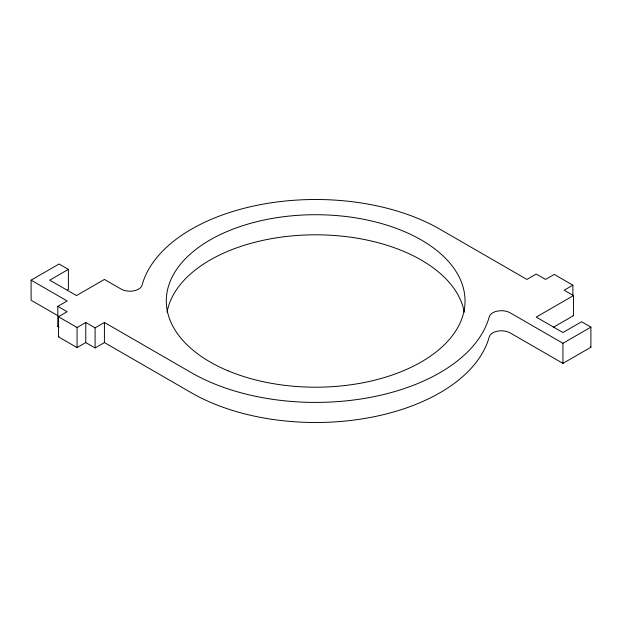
<?xml version="1.0" encoding="UTF-8"?>
<svg xmlns="http://www.w3.org/2000/svg" width="622" height="622" viewBox="0 0 622 622"><rect width="100%" height="100%" fill="white"/><g stroke="black" fill="none" stroke-linecap="round" stroke-linejoin="round"><path stroke-width="0.93" d="M58.126 315.844L31.1 300.239L31.1 280.149L59.059 264.008L68.381 269.388L68.381 289.479L67.215 290.147M68.381 269.388L49.737 280.149L76.459 295.574L104.418 279.433L121.204 289.129A12.3 7.099 0 0 0 133.714 290.863A12.3 7.099 0 0 0 142.057 285.21A175.731 101.456 0 0 1 261.256 204.482A175.731 101.456 0 0 1 439.925 229.215L526.904 279.433L536.226 274.053L545.541 279.433L554.241 274.411L572.885 285.171L572.885 295.699M58.981 327.094L57.815 326.426L57.815 306.335L67.137 300.955L31.1 280.149M553.308 327.32L573.5 315.665L573.5 295.574L536.226 317.096L562.941 332.521L581.578 321.761L590.9 327.141L590.9 347.231L562.941 363.372L510.11 332.871A12.3 7.099 0 0 0 497.608 331.137A12.3 7.099 0 0 0 489.265 336.79A175.731 101.456 0 0 1 370.067 417.517A175.731 101.456 0 0 1 191.397 392.785L104.418 342.567L95.096 347.947L85.774 342.567L77.074 347.589L58.437 336.829L58.437 316.738L67.137 311.715L57.815 306.335M57.815 326.426L58.398 326.091M58.437 336.829L58.981 336.51M58.437 316.738L77.074 327.499L85.774 322.476L95.096 327.856L104.418 322.476L191.397 372.695A175.731 101.456 0 0 0 370.067 397.427A175.731 101.456 0 0 0 489.265 316.707A12.3 7.099 0 0 1 497.608 311.054A12.3 7.099 0 0 1 510.11 312.78L562.941 343.282L590.9 327.141M572.885 285.171L564.185 290.194L573.5 295.574M572.924 315.331L573.5 315.665M590.317 346.897L590.9 347.231M562.941 343.282L562.941 363.372M104.418 322.476L104.418 342.567M95.096 327.856L95.096 347.947M85.774 322.476L85.774 342.567M77.074 327.499L77.074 347.589M167.085 312.135A149.373 86.24 0 0 1 315.657 234.805A149.373 86.24 0 0 1 464.237 312.135M228.01 370.79A149.373 86.24 0 0 0 464.237 309.865A149.373 86.24 0 0 0 254.732 222.217A149.373 86.24 0 0 0 228.01 370.79"/></g></svg>
